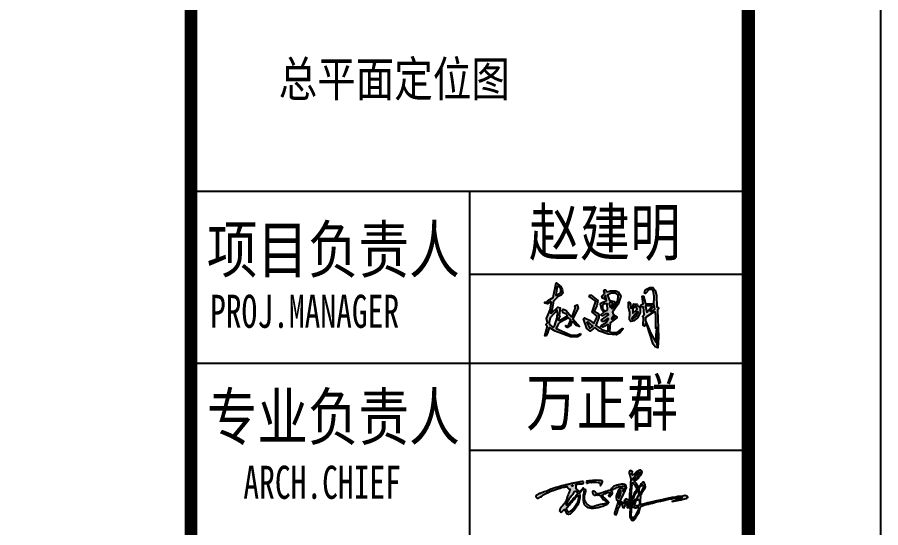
# Model space of a CAD drawing. Extents: x -266287 to 275962, y -324567 to 363765.
# Drawn here: x 243355 to 275962, y 209965 to 229255 of the extents above; entities that cross this region are included whole.
import ezdxf
from ezdxf.enums import TextEntityAlignment as Align

# ---------------------------------------------------------------- set-up
doc = ezdxf.new("R2010")
doc.units = 0
doc.header["$LTSCALE"] = 1000
doc.linetypes.add('LENGSHUI', pattern=[22, 20, -1, 0, -1])
doc.layers.get('0').update_dxf_attribs({"linetype": 'CONTINUOUS'})
for name, color, linetype in [('0-TK', 4, 'CONTINUOUS'), ('00签名', 7, 'LENGSHUI'), ('PUB_TITLE', 4, 'CONTINUOUS')]:
    doc.layers.add(name, color=color, linetype=linetype)
doc.styles.add('-黑体', font='simhei.ttf', dxfattribs={"width": 0.8})

# ---------------------------------------------------------------- blocks, each defined once
blk = doc.blocks.new('WZQ')
h = blk.add_hatch(color=256)
h.paths.add_polyline_path([(11296, 18321), (11272, 18339), (11273, 18447), (11289, 18516), (11289, 18568), (11289, 18629), (11283, 18671), (11257, 18685), (11245, 18715), (11245, 18745), (11261, 18767), (11293, 18771), (11349, 18773), (11435, 18791), (11561, 18811), (11689, 18819), (11822, 18829), (11930, 18849), (11992, 18879), (12014, 18944), (12003, 18996), (11994, 19030), (11983, 19051), (11962, 19062), (11912, 19056), (11892, 19049), (11839, 19041), (11790, 19023), (11759, 19017), (11723, 19015), (11670, 19005), (11608, 18994), (11569, 18986), (11530, 18975), (11443, 18958), (11427, 18954), (11386, 18954), (11295, 18936), (11271, 18932), (11185, 18915), (11086, 18898), (11047, 18882), (10977, 18871), (10907, 18860), (10823, 18851), (10717, 18827), (10661, 18801), (10599, 18795), (10557, 18778), (10531, 18769), (10455, 18748), (10386, 18735), (10352, 18727), (10220, 18723), (10188, 18691), (10156, 18687), (9976, 18643), (9864, 18619), (9744, 18595), (9543, 18527), (9327, 18471), (9251, 18447), (9179, 18423), (9047, 18387), (8903, 18335), (8771, 18279), (8682, 18243), (8370, 18105), (8273, 18069), (8111, 18040), (7978, 17955), (7864, 17931), (7723, 17875), (7642, 17846), (7553, 17814), (7488, 17778), (7415, 17729), (7371, 17693), (7294, 17664), (7270, 17604), (7261, 17577), (7268, 17542), (7284, 17516), (7295, 17492), (7317, 17467), (7344, 17448), (7412, 17404), (7468, 17395), (7523, 17404), (7639, 17467), (7711, 17515), (7749, 17540), (7826, 17577), (7867, 17620), (7928, 17657), (8002, 17721), (8056, 17762), (8120, 17791), (8204, 17834), (8280, 17872), (8357, 17917), (8417, 17939), (8546, 17985), (8611, 18021), (8657, 18044), (8765, 18093), (8838, 18128), (8916, 18142), (8992, 18171), (9068, 18202), (9170, 18233), (9246, 18258), (9412, 18333), (9471, 18351), (9562, 18372), (9615, 18385), (9669, 18400), (9745, 18435), (9826, 18448), (9865, 18458), (10017, 18479), (10065, 18496), (10130, 18494), (10162, 18519), (10205, 18535), (10244, 18535), (10340, 18562), (10358, 18568), (10396, 18495), (10411, 18465), (10442, 18423), (10466, 18393), (10478, 18371), (10502, 18345), (10536, 18325), (10589, 18304), (10605, 18299), (10649, 18293), (10668, 18293), (10651, 18221), (10645, 18183), (10633, 18146), (10626, 18118), (10614, 18091), (10602, 18059), (10580, 18011), (10567, 17978), (10536, 17911), (10520, 17864), (10465, 17722), (10431, 17648), (10412, 17581), (10393, 17533), (10372, 17496), (10348, 17421), (10345, 17344), (10340, 17312), (10308, 17253), (10284, 17179), (10249, 17128), (10200, 17049), (10167, 16978), (10134, 16936), (10110, 16894), (10077, 16833), (10049, 16786), (9941, 16654), (9842, 16560), (9753, 16419), (9701, 16330), (9654, 16269), (9645, 16208), (9631, 16147), (9734, 16053), (9800, 16010), (9838, 16034), (9870, 16085), (9936, 16123), (10016, 16203), (10059, 16236), (10124, 16259), (10162, 16259), (10186, 16175), (10214, 16081), (10251, 15996), (10280, 15944), (10331, 15869), (10360, 15836), (10435, 15836), (10468, 15818), (10538, 15808), (10703, 15850), (10778, 15897), (10844, 15959), (10938, 16085), (11065, 16189), (11098, 16236), (11145, 16306), (11173, 16363), (11249, 16476), (11291, 16518), (11385, 16659), (11498, 16837), (11559, 16974), (11620, 17195), (11649, 17275), (11672, 17472), (11672, 17557), (11658, 17674), (11634, 17773), (11611, 17886), (11987, 18332), (11987, 18389), (11926, 18389), (11893, 18337), (11762, 18201), (11710, 18130), (11639, 18069), (11573, 18013), (11545, 18039), (11507, 18108), (11485, 18141), (11430, 18202), (11388, 18251), (11355, 18271), (11309, 18304)])
h.paths.add_polyline_path([(10874, 18586), (10854, 18607), (10839, 18647), (10829, 18673), (10863, 18686), (10905, 18691), (10937, 18667), (10935, 18637), (10927, 18614), (10918, 18593)], flags=16)
h.paths.add_polyline_path([(11115, 18044), (11200, 18096), (11284, 18103), (11327, 18035), (11379, 17934), (11401, 17891), (11405, 17862), (11395, 17810), (11320, 17712), (11255, 17657), (11203, 17576), (11037, 17419), (10998, 17354), (10861, 17211), (10724, 17078), (10665, 17003), (10643, 16974), (10509, 16843), (10444, 16762), (10366, 16687), (10340, 16677), (10324, 16688), (10327, 16707), (10330, 16785), (10362, 16866), (10388, 16928), (10408, 16990), (10454, 17071), (10483, 17153), (10584, 17306), (10626, 17403), (10708, 17472), (10760, 17559), (10812, 17647), (10844, 17664), (10962, 17804), (11063, 17976)], flags=16)
h.paths.add_polyline_path([(11421, 17667), (11439, 17667), (11472, 17601), (11498, 17479), (11491, 17331), (11428, 17110), (11391, 16984), (11299, 16793), (11195, 16623), (11129, 16527), (11051, 16390), (10955, 16317), (10867, 16210), (10701, 16110), (10597, 16040), (10497, 16010), (10427, 16051), (10412, 16103), (10398, 16158), (10350, 16235), (10335, 16306), (10298, 16365), (10346, 16424), (10409, 16516), (10520, 16630), (10612, 16730), (10719, 16852), (10833, 16988), (10926, 17091), (10992, 17147), (11018, 17206), (11133, 17287), (11166, 17372), (11225, 17431), (11273, 17505), (11358, 17586)], flags=16)
h.paths.add_polyline_path([(12180, 17834), (12190, 17952), (12226, 18065), (12244, 18165), (12216, 18281), (12211, 18280), (12111, 18244), (12053, 18136), (12028, 18032), (12028, 17895), (11995, 17812), (11985, 17647), (11954, 17431), (11954, 17318), (11976, 17205), (11995, 17028), (12026, 16806), (12149, 16684), (12235, 16589), (12321, 16525), (12475, 16453), (12602, 16425), (12752, 16412), (12919, 16407), (13006, 16389), (13214, 16425), (13350, 16453), (13454, 16471), (13668, 16525), (13781, 16552), (13926, 16593), (14116, 16693), (14311, 16756), (14425, 16824), (14534, 16915), (14511, 17005), (14398, 17123), (14275, 17232), (14148, 17354), (14080, 17418), (13989, 17486), (13921, 17544), (13813, 17608), (13754, 17608), (13835, 17708), (13985, 17775), (14062, 17839), (14184, 17875), (14348, 17943), (14547, 17952), (14656, 17961), (14724, 17961), (14701, 17902), (14656, 17866), (14606, 17825), (14574, 17771), (14497, 17708), (14484, 17640), (14547, 17581), (14620, 17544), (14683, 17626), (14815, 17717), (14846, 17780), (14887, 17875), (14892, 17961), (14774, 18088), (14715, 18165), (14629, 18188), (14420, 18129), (14252, 18061), (14180, 18043), (13953, 17957), (13872, 17911), (13613, 17852), (13522, 17816), (13445, 17830), (13323, 17862), (13182, 17948), (13124, 18047), (13001, 18097), (12910, 18097), (12897, 18043), (12897, 17948), (12938, 17839), (12974, 17744), (13078, 17703), (13151, 17703), (13223, 17717), (13287, 17712), (13386, 17698), (13495, 17712), (13577, 17708), (13645, 17703), (13677, 17658), (13699, 17558), (13790, 17490), (13876, 17372), (13953, 17268), (14026, 17223), (14107, 17155), (14180, 17110), (14230, 17064), (14284, 16983), (14293, 16915), (14275, 16874), (14062, 16833), (13931, 16801), (13858, 16801), (13677, 16752), (13318, 16652), (13133, 16598), (13051, 16575), (12960, 16543), (12833, 16530), (12752, 16521), (12670, 16589), (12579, 16675), (12471, 16724), (12366, 16811), (12316, 16865), (12212, 17010), (12194, 17046), (12108, 17200), (12094, 17313), (12112, 17467), (12112, 17649), (12144, 17735)])
h.paths.add_polyline_path([(13906, 19102), (13861, 19120), (13760, 19117), (13689, 19138), (13596, 19167), (13519, 19164), (13457, 19161), (13252, 19173), (13165, 19164), (13028, 19141), (12945, 19141), (12853, 19129), (12722, 19126), (12594, 19126), (12529, 19114), (12484, 19099), (12428, 19093), (12359, 19093), (12312, 19079), (12273, 19062), (12290, 18957), (12317, 18896), (12417, 18896), (12484, 18940), (12528, 18962), (12583, 18974), (12667, 19001), (12750, 19001), (12844, 18968), (12966, 18974), (13127, 18974), (13282, 18974), (13476, 18968), (13598, 18968), (13642, 18907), (13670, 18785), (13675, 18691), (13675, 18658), (13682, 18631), (13735, 18667), (13771, 18714), (13795, 18799), (13850, 18852), (13870, 18906), (13882, 19001)])
h.paths.add_polyline_path([(16098, 18038), (16129, 18100), (16150, 18163), (16197, 18303), (16266, 18420), (16256, 18554), (16209, 18671), (16092, 18741), (15931, 18781), (15780, 18771), (15606, 18741), (15495, 18714), (15408, 18694), (15328, 18678), (15247, 18651), (15013, 18580), (14949, 18510), (14852, 18426), (14758, 18346), (14721, 18314), (14717, 18259), (14747, 18229), (14824, 18211), (14884, 18250), (15017, 18293), (15112, 18357), (15202, 18391), (15322, 18469), (15579, 18550), (15656, 18571), (15836, 18576), (15939, 18576), (16051, 18597), (16137, 18567), (16137, 18430), (16094, 18323), (16051, 18156), (15991, 18070), (15939, 18061), (15927, 18134), (15961, 18199), (15978, 18233), (15918, 18314), (15832, 18361), (15742, 18396), (15661, 18374), (15562, 18306), (15519, 18233), (15463, 18113), (15429, 18040), (15377, 17907), (15309, 17779), (15253, 17581), (15232, 17414), (15296, 17213), (15360, 17149), (15450, 17157), (15455, 17114), (15371, 16861), (15356, 16740), (15288, 16589), (15273, 16498), (15227, 16362), (15167, 16203), (15159, 16143), (15106, 16022), (15076, 15871), (15121, 15788), (15250, 15735), (15295, 15818), (15348, 15946), (15371, 16067), (15424, 16234), (15484, 16385), (15560, 16521), (15613, 16627), (15651, 16717), (15711, 16808), (15764, 16838), (15832, 16672), (15870, 16566), (15923, 16453), (16044, 16438), (16089, 16559), (16173, 16732), (16195, 16838), (16271, 17080), (16347, 17080), (16347, 16967), (16339, 16740), (16339, 16619), (16347, 16460), (16452, 16460), (16543, 16483), (16558, 16717), (16558, 16853), (16566, 16929), (16634, 17057), (16672, 17216), (16672, 17299), (16672, 17495), (16725, 17601), (16747, 17745), (16760, 17911), (16769, 18101), (16769, 18261), (16799, 18368), (16803, 18475), (16803, 18572), (16833, 18669), (16818, 18752), (16828, 18927), (16927, 18921), (17067, 18761), (17147, 18621), (17214, 18535), (17257, 18437), (17300, 18370), (17317, 18350), (17317, 18321), (17291, 18255), (17187, 18107), (17111, 18028), (17039, 17854), (16936, 17648), (16881, 17489), (16802, 17216), (16737, 16974), (16706, 16876), (16718, 16832), (16701, 16760), (16690, 16659), (16667, 16570), (16651, 16448), (16645, 16342), (16634, 16237), (16612, 16053), (16606, 15870), (16595, 15736), (16595, 15597), (16601, 15541), (16651, 15469), (16701, 15380), (16745, 15313), (16807, 15219), (16896, 15191), (16985, 15202), (17035, 15241), (17118, 15297), (17180, 15375), (17230, 15491), (17252, 15536), (17308, 15675), (17391, 15792), (17486, 15931), (17519, 16048), (17553, 16181), (17592, 16337), (17619, 16437), (17669, 16509), (17855, 16627), (18010, 16697), (18220, 16760), (18297, 16802), (18444, 16795), (18514, 16837), (18851, 16914), (19140, 16985), (19438, 17056), (19679, 17098), (19955, 17176), (20330, 17247), (20486, 17282), (20706, 17324), (20769, 17324), (20986, 17388), (21315, 17424), (21457, 17459), (21612, 17459), (21789, 17473), (21747, 17402), (21669, 17360), (21485, 17289), (21173, 17183), (21032, 17126), (20805, 17048), (21676, 17218), (21867, 17303), (21952, 17303), (22186, 17367), (22271, 17388), (22370, 17459), (22328, 17565), (22165, 17629), (22087, 17650), (21740, 17551), (21534, 17551), (21363, 17550), (21173, 17508), (20982, 17473), (20840, 17452), (20784, 17445), (20479, 17381), (20238, 17324), (20175, 17324), (19912, 17268), (19792, 17225), (19452, 17169), (19240, 17133), (18978, 17048), (18687, 16999), (18397, 16942), (18198, 16879), (18021, 16829), (17745, 16758), (17667, 16737), (17681, 16886), (17674, 17112), (17674, 17232), (17688, 17480), (17660, 17615), (17653, 17692), (17788, 17870), (17839, 17984), (17902, 18086), (18004, 18228), (18101, 18330), (18152, 18523), (18141, 18652), (18119, 18725), (18079, 18849), (18021, 18944), (17966, 18984), (17915, 18969), (17875, 18951), (17845, 18915), (17718, 18813), (17659, 18736), (17641, 18670), (17520, 18583), (17477, 18513), (17447, 18495), (17414, 18601), (17371, 18674), (17334, 18725), (17298, 18783), (17265, 18842), (17199, 18926), (17141, 18999), (17075, 19053), (17031, 19086), (17130, 19148), (17170, 19199), (17305, 19265), (17407, 19331), (17487, 19407), (17502, 19473), (17737, 19711), (17801, 19871), (17824, 20009), (17812, 20089), (17697, 20181), (17606, 20181), (17525, 20135), (17405, 20072), (17227, 19974), (17066, 19820), (16992, 19745), (16894, 19699), (16825, 19671), (16814, 19825), (16843, 19951), (16871, 20049), (16751, 20146), (16636, 20123), (16579, 20095), (16550, 19986), (16550, 19871), (16556, 19768), (16596, 19665), (16665, 19407), (16705, 19350), (16688, 18776), (16665, 18450), (16613, 18175), (16642, 18008), (16585, 17888), (16585, 17716), (16585, 17493), (16573, 17349), (16533, 17212), (16504, 17143), (16424, 17235), (16378, 17275), (16258, 17315), (16158, 17276), (16110, 17171), (16053, 17114), (16012, 16928), (15988, 16863), (15923, 16936), (15826, 17017), (15745, 16985), (15680, 16928), (15591, 16863), (15542, 16782), (15607, 16985), (15680, 17179), (15729, 17333), (15769, 17406), (15899, 17617), (15972, 17787), (15967, 17855), (16051, 17954)])
h.paths.add_polyline_path([(15710, 17994), (15702, 17894), (15679, 17829), (15663, 17749), (15644, 17676), (15629, 17611), (15602, 17546), (15587, 17499), (15560, 17415), (15475, 17388), (15464, 17434), (15445, 17519), (15445, 17580), (15456, 17626), (15475, 17733), (15491, 17795), (15514, 17860), (15529, 17937), (15548, 17987), (15568, 18036), (15594, 18075), (15629, 18125), (15690, 18155), (15721, 18182), (15721, 18148), (15710, 18063)], flags=16)
h.paths.add_polyline_path([(17009, 17527), (17044, 17615), (17092, 17738), (17229, 18006), (17295, 18137), (17387, 18190), (17422, 18089), (17457, 17997), (17484, 17918), (17501, 17821), (17519, 17729), (17479, 17650), (17378, 17505), (17308, 17400), (17233, 17290), (17136, 17224), (17088, 17123), (17031, 17035), (16996, 16965), (16908, 16846), (16851, 16675), (16899, 16539), (16996, 16451), (17119, 16399), (17211, 16412), (17303, 16442), (17404, 16478), (17494, 16473), (17491, 16427), (17484, 16360), (17456, 16242), (17438, 16161), (17388, 16065), (17301, 15891), (17240, 15786), (17163, 15620), (17108, 15565), (17019, 15493), (16958, 15421), (16903, 15371), (16842, 15421), (16786, 15493), (16759, 15587), (16698, 15681), (16703, 15759), (16723, 16043), (16741, 16166), (16736, 16254), (16789, 16640), (16785, 16754), (16824, 16873), (16824, 16952), (16868, 17119), (16921, 17277), (16961, 17417)], flags=16)
h.paths.add_polyline_path([(16830, 19236), (16863, 19328), (16930, 19391), (17023, 19466), (17086, 19521), (17119, 19567), (17182, 19655), (17283, 19802), (17388, 19852), (17489, 19928), (17556, 19966), (17590, 19987), (17657, 19987), (17657, 19911), (17623, 19840), (17585, 19806), (17510, 19747), (17426, 19672), (17376, 19584), (17338, 19521), (17266, 19441), (17220, 19391), (17166, 19340), (17082, 19299), (17019, 19265), (16947, 19244), (16897, 19215)], flags=16)
h.paths.add_polyline_path([(17237, 17145), (17369, 17220), (17418, 17259), (17497, 17250), (17541, 17237), (17541, 17154), (17558, 17070), (17558, 16987), (17558, 16899), (17558, 16816), (17545, 16767), (17527, 16710), (17484, 16666), (17369, 16640), (17207, 16640), (17088, 16640), (17057, 16684), (17084, 16816), (17119, 16877), (17163, 16965), (17198, 17066)], flags=16)
h.paths.add_polyline_path([(17523, 18232), (17512, 18320), (17559, 18429), (17606, 18501), (17663, 18548), (17751, 18626), (17818, 18693), (17865, 18714), (17937, 18631), (17937, 18522), (17922, 18470), (17911, 18403), (17880, 18310), (17844, 18242), (17808, 18170), (17787, 18097), (17751, 18040), (17673, 17937), (17621, 17905), (17582, 17970), (17595, 18071), (17548, 18180)], flags=16)
for p, q in [((12312, 19079), (12273, 19062)), ((12273, 19062), (12290, 18957)), ((12290, 18957), (12317, 18896)), ((12359, 19093), (12312, 19079)), ((12317, 18896), (12417, 18896)), ((12428, 19093), (12359, 19093)), ((12417, 18896), (12484, 18940)), ((12484, 19099), (12428, 19093)), ((12529, 19114), (12484, 19099)), ((12484, 18940), (12528, 18962)), ((12528, 18962), (12583, 18974)), ((12594, 19126), (12529, 19114)), ((12583, 18974), (12667, 19001)), ((12722, 19126), (12594, 19126)), ((12667, 19001), (12750, 19001)), ((12853, 19129), (12722, 19126)), ((12750, 19001), (12844, 18968)), ((12844, 18968), (12966, 18974)), ((12945, 19141), (12853, 19129)), ((13028, 19141), (12945, 19141)), ((12966, 18974), (13127, 18974)), ((13165, 19164), (13028, 19141)), ((13127, 18974), (13282, 18974)), ((13252, 19173), (13165, 19164)), ((13457, 19161), (13252, 19173)), ((13282, 18974), (13476, 18968)), ((13519, 19164), (13457, 19161)), ((13476, 18968), (13598, 18968)), ((13596, 19167), (13519, 19164)), ((13689, 19138), (13596, 19167)), ((13598, 18968), (13642, 18907)), ((13642, 18907), (13670, 18785)), ((13760, 19117), (13689, 19138)), ((13861, 19120), (13760, 19117)), ((13850, 18852), (13870, 18906)), ((13906, 19102), (13861, 19120)), ((13870, 18906), (13882, 19001)), ((13882, 19001), (13906, 19102)), ((12053, 18136), (12028, 18032)), ((12028, 18032), (12028, 17895)), ((12111, 18244), (12053, 18136)), ((12211, 18280), (12111, 18244)), ((12190, 17952), (12226, 18065)), ((12244, 18165), (12216, 18281)), ((12226, 18065), (12244, 18165)), ((12910, 18097), (12897, 18043)), ((12897, 18043), (12897, 17948)), ((13001, 18097), (12910, 18097)), ((13124, 18047), (13001, 18097)), ((13182, 17948), (13124, 18047)), ((13670, 18785), (13675, 18691)), ((13675, 18691), (13675, 18658)), ((13675, 18658), (13682, 18631)), ((13682, 18631), (13735, 18667)), ((13735, 18667), (13771, 18714)), ((13771, 18714), (13795, 18799)), ((13795, 18799), (13850, 18852)), ((14180, 18043), (13953, 17957)), ((14252, 18061), (14180, 18043)), ((14420, 18129), (14252, 18061)), ((14629, 18188), (14420, 18129)), ((14715, 18165), (14629, 18188)), ((14774, 18088), (14715, 18165)), ((14715, 18165), (14715, 18165)), ((14892, 17961), (14774, 18088)), ((11985, 17647), (11954, 17431)), ((11954, 17431), (11954, 17318)), ((11954, 17318), (11976, 17205)), ((11976, 17205), (11995, 17028)), ((11995, 17812), (11985, 17647)), ((12028, 17895), (11995, 17812)), ((12094, 17313), (12112, 17467)), ((12108, 17200), (12094, 17313)), ((12194, 17046), (12108, 17200)), ((12112, 17649), (12144, 17735)), ((12112, 17467), (12112, 17649)), ((12144, 17735), (12180, 17834)), ((12180, 17834), (12190, 17952)), ((12897, 17948), (12938, 17839)), ((12938, 17839), (12974, 17744)), ((12974, 17744), (13078, 17703)), ((13078, 17703), (13151, 17703)), ((13151, 17703), (13223, 17717)), ((13323, 17862), (13182, 17948)), ((13223, 17717), (13287, 17712)), ((13287, 17712), (13386, 17698)), ((13445, 17830), (13323, 17862)), ((13386, 17698), (13495, 17712)), ((13522, 17816), (13445, 17830)), ((13495, 17712), (13577, 17708)), ((13613, 17852), (13522, 17816)), ((13577, 17708), (13645, 17703)), ((13872, 17911), (13613, 17852)), ((13645, 17703), (13677, 17658)), ((13677, 17658), (13699, 17558)), ((13699, 17558), (13790, 17490)), ((13754, 17608), (13835, 17708)), ((13813, 17608), (13754, 17608)), ((13790, 17490), (13876, 17372)), ((13921, 17544), (13813, 17608)), ((13835, 17708), (13985, 17775)), ((13953, 17957), (13872, 17911)), ((13876, 17372), (13953, 17268)), ((13989, 17486), (13921, 17544)), ((13953, 17268), (14026, 17223)), ((13985, 17775), (14062, 17839)), ((14080, 17418), (13989, 17486)), ((14026, 17223), (14107, 17155)), ((14062, 17839), (14184, 17875)), ((14148, 17354), (14080, 17418)), ((14107, 17155), (14180, 17110)), ((14275, 17232), (14148, 17354)), ((14184, 17875), (14348, 17943)), ((14398, 17123), (14275, 17232)), ((14348, 17943), (14547, 17952)), ((14497, 17708), (14484, 17640)), ((14484, 17640), (14547, 17581)), ((14574, 17771), (14497, 17708)), ((14547, 17952), (14656, 17961)), ((14547, 17581), (14620, 17544)), ((14606, 17825), (14574, 17771)), ((14574, 17771), (14574, 17771)), ((14656, 17866), (14606, 17825)), ((14620, 17544), (14683, 17626)), ((14656, 17961), (14724, 17961)), ((14701, 17902), (14656, 17866)), ((14683, 17626), (14815, 17717)), ((14724, 17961), (14701, 17902)), ((14815, 17717), (14846, 17780)), ((14846, 17780), (14887, 17875)), ((14887, 17875), (14892, 17961)), ((11995, 17028), (12026, 16806)), ((12026, 16806), (12149, 16684)), ((12149, 16684), (12235, 16589)), ((12212, 17010), (12194, 17046)), ((12316, 16865), (12212, 17010)), ((12235, 16589), (12321, 16525)), ((12366, 16811), (12316, 16865)), ((12321, 16525), (12475, 16453)), ((12471, 16724), (12366, 16811)), ((12579, 16675), (12471, 16724)), ((12475, 16453), (12602, 16425)), ((12670, 16589), (12579, 16675)), ((12602, 16425), (12752, 16412)), ((12752, 16521), (12670, 16589)), ((12833, 16530), (12752, 16521)), ((12752, 16412), (12919, 16407)), ((12960, 16543), (12833, 16530)), ((12919, 16407), (13006, 16389)), ((13051, 16575), (12960, 16543)), ((13006, 16389), (13214, 16425)), ((13133, 16598), (13051, 16575)), ((13318, 16652), (13133, 16598)), ((13214, 16425), (13350, 16453)), ((13677, 16752), (13318, 16652)), ((13350, 16453), (13454, 16471)), ((13454, 16471), (13668, 16525)), ((13668, 16525), (13781, 16552)), ((13858, 16801), (13677, 16752)), ((13781, 16552), (13926, 16593)), ((13931, 16801), (13858, 16801)), ((13858, 16801), (13858, 16801)), ((13926, 16593), (14116, 16693)), ((14062, 16833), (13931, 16801)), ((14275, 16874), (14062, 16833)), ((14116, 16693), (14311, 16756)), ((14180, 17110), (14230, 17064)), ((14230, 17064), (14284, 16983)), ((14293, 16915), (14275, 16874)), ((14284, 16983), (14293, 16915)), ((14311, 16756), (14425, 16824)), ((14511, 17005), (14398, 17123)), ((14425, 16824), (14534, 16915)), ((14534, 16915), (14511, 17005))]:
    blk.add_line(p, q)
for points in [[(14721, 18314), (14717, 18259), (14747, 18229), (14824, 18211), (14884, 18250), (15017, 18293), (15112, 18357), (15202, 18391), (15322, 18469), (15579, 18550), (15656, 18571), (15836, 18576), (15939, 18576), (16051, 18597), (16137, 18567), (16137, 18430), (16094, 18323), (16051, 18156), (15991, 18070), (15939, 18061), (15927, 18134), (15961, 18199), (15978, 18233), (15918, 18314), (15832, 18361), (15742, 18396), (15661, 18374), (15562, 18306), (15519, 18233), (15463, 18113), (15429, 18040), (15377, 17907), (15309, 17779), (15253, 17581), (15232, 17414), (15296, 17213), (15360, 17149), (15450, 17157), (15455, 17114), (15371, 16861), (15356, 16740), (15288, 16589), (15273, 16498), (15227, 16362), (15167, 16203), (15159, 16143), (15106, 16022), (15076, 15871), (15121, 15788), (15250, 15735), (15295, 15818), (15348, 15946), (15371, 16067), (15424, 16234), (15484, 16385), (15560, 16521), (15613, 16627), (15651, 16717), (15711, 16808), (15764, 16838), (15832, 16672), (15870, 16566), (15923, 16453), (16044, 16438), (16089, 16559), (16173, 16732), (16195, 16838), (16271, 17080), (16347, 17080), (16347, 16967), (16339, 16740), (16339, 16619), (16347, 16460), (16452, 16460), (16543, 16483), (16543, 16483), (16558, 16717), (16558, 16853), (16566, 16929), (16634, 17057), (16672, 17216), (16672, 17299), (16672, 17495), (16725, 17601), (16747, 17745), (16760, 17911), (16769, 18101), (16769, 18261), (16799, 18368), (16803, 18475), (16803, 18572), (16833, 18669), (16818, 18752), (16828, 18927), (16927, 18921), (17067, 18761), (17147, 18621), (17214, 18535), (17257, 18437), (17300, 18370), (17300, 18370), (17300, 18370), (17317, 18350), (17317, 18321), (17291, 18255), (17187, 18107), (17111, 18028), (17039, 17854), (16936, 17648), (16881, 17489), (16802, 17216), (16737, 16974), (16706, 16876), (16718, 16832), (16701, 16760), (16690, 16659), (16667, 16570), (16651, 16448), (16645, 16342), (16634, 16237), (16612, 16053), (16612, 16053), (16606, 15870), (16595, 15736), (16595, 15597), (16601, 15541), (16651, 15469), (16701, 15380), (16745, 15313), (16807, 15219), (16896, 15191), (16985, 15202), (17035, 15241), (17118, 15297), (17180, 15375), (17230, 15491), (17252, 15536), (17308, 15675), (17391, 15792), (17486, 15931), (17519, 16048), (17553, 16181), (17592, 16337), (17619, 16437), (17669, 16509), (17855, 16627), (18010, 16697), (18220, 16760), (18297, 16802), (18444, 16795), (18514, 16837), (18851, 16914), (19140, 16985), (19438, 17056), (19679, 17098), (19955, 17176), (20330, 17247), (20486, 17282), (20706, 17324), (20769, 17324), (20986, 17388), (21315, 17424), (21457, 17459), (21612, 17459), (21612, 17459), (21789, 17473), (21789, 17473), (21789, 17473), (21747, 17402), (21669, 17360), (21485, 17289), (21173, 17183), (21032, 17126), (20805, 17048), (20805, 17048), (21676, 17218), (21867, 17303), (21952, 17303), (22186, 17367), (22271, 17388), (22370, 17459), (22328, 17565), (22328, 17565), (22165, 17629), (22087, 17650), (21740, 17551), (21534, 17551), (21363, 17550), (21173, 17508), (20982, 17473), (20840, 17452), (20784, 17445), (20479, 17381), (20238, 17324), (20175, 17324), (19912, 17268), (19792, 17225), (19452, 17169), (19240, 17133), (18978, 17048), (18687, 16999), (18397, 16942), (18198, 16879), (18021, 16829), (17745, 16758), (17667, 16737), (17681, 16886), (17674, 17112), (17674, 17232), (17688, 17480), (17660, 17615), (17653, 17692), (17788, 17870), (17839, 17984), (17902, 18086), (18004, 18228), (18101, 18330), (18152, 18523), (18141, 18652), (18119, 18725), (18079, 18849), (18021, 18944), (17966, 18984), (17915, 18969), (17875, 18951), (17845, 18915), (17718, 18813), (17659, 18736), (17641, 18670), (17520, 18583), (17477, 18513), (17447, 18495), (17414, 18601), (17371, 18674), (17334, 18725), (17298, 18783), (17265, 18842), (17199, 18926), (17141, 18999), (17075, 19053), (17031, 19086), (17130, 19148), (17170, 19199), (17305, 19265), (17407, 19331), (17487, 19407), (17502, 19473), (17737, 19711), (17801, 19871), (17824, 20009), (17812, 20089), (17697, 20181), (17606, 20181), (17525, 20135), (17405, 20072), (17227, 19974), (17066, 19820), (16992, 19745), (16894, 19699), (16825, 19671), (16814, 19825), (16843, 19951), (16871, 20049), (16751, 20146), (16636, 20123), (16579, 20095), (16550, 19986), (16550, 19871), (16556, 19768), (16596, 19665), (16665, 19407), (16705, 19350), (16688, 18776), (16665, 18450), (16613, 18175), (16642, 18008), (16585, 17888), (16585, 17716), (16585, 17493), (16573, 17349), (16533, 17212), (16504, 17143), (16424, 17235), (16378, 17275), (16258, 17315), (16158, 17276), (16110, 17171), (16053, 17114), (16012, 16928), (15988, 16863), (15923, 16936), (15923, 16936), (15826, 17017), (15745, 16985), (15680, 16928), (15591, 16863), (15542, 16782), (15607, 16985), (15680, 17179), (15729, 17333), (15769, 17406), (15899, 17617), (15972, 17787), (15967, 17855), (16051, 17954), (16098, 18038), (16129, 18100), (16150, 18163), (16197, 18303), (16266, 18420), (16256, 18554), (16209, 18671), (16092, 18741), (15931, 18781), (15780, 18771), (15606, 18741), (15495, 18714), (15408, 18694), (15328, 18678), (15247, 18651), (15013, 18580), (14949, 18510), (14852, 18426), (14758, 18346), (14721, 18314)], [(16830, 19236), (16863, 19328), (16930, 19391), (17023, 19466), (17086, 19521), (17119, 19567), (17182, 19655), (17283, 19802), (17388, 19852), (17489, 19928), (17556, 19966), (17590, 19987), (17657, 19987), (17657, 19911), (17623, 19840), (17585, 19806), (17510, 19747), (17426, 19672), (17376, 19584), (17338, 19521), (17266, 19441), (17220, 19391), (17166, 19340), (17082, 19299), (17019, 19265), (16947, 19244), (16897, 19215), (16830, 19236)], [(7261, 17577), (7268, 17542), (7284, 17516), (7295, 17492), (7317, 17467), (7344, 17448), (7412, 17404), (7468, 17395), (7523, 17404), (7639, 17467), (7711, 17515), (7749, 17540), (7826, 17577), (7867, 17620), (7928, 17657), (8002, 17721), (8056, 17762), (8120, 17791), (8204, 17834), (8280, 17872), (8357, 17917), (8417, 17939), (8546, 17985), (8611, 18021), (8657, 18044), (8765, 18093), (8838, 18128), (8916, 18142), (8992, 18171), (9068, 18202), (9170, 18233), (9246, 18258), (9412, 18333), (9471, 18351), (9562, 18372), (9615, 18385), (9669, 18400), (9745, 18435), (9826, 18448), (9865, 18458), (10017, 18479), (10065, 18496), (10130, 18494), (10162, 18519), (10205, 18535), (10244, 18535), (10340, 18562), (10358, 18568), (10396, 18495), (10411, 18465), (10442, 18423), (10466, 18393), (10478, 18371), (10502, 18345), (10536, 18325), (10589, 18304), (10605, 18299), (10649, 18293), (10668, 18293), (10651, 18221), (10645, 18183), (10633, 18146), (10626, 18118), (10614, 18091), (10602, 18059), (10580, 18011), (10567, 17978), (10536, 17911), (10520, 17864), (10465, 17722), (10431, 17648), (10412, 17581), (10393, 17533), (10372, 17496), (10348, 17421), (10345, 17344), (10340, 17312), (10308, 17253), (10284, 17179), (10249, 17128), (10200, 17049), (10167, 16978), (10134, 16936), (10110, 16894), (10077, 16833), (10049, 16786), (9941, 16654), (9842, 16560), (9753, 16419), (9701, 16330), (9654, 16269), (9645, 16208), (9631, 16147), (9734, 16053), (9800, 16010), (9838, 16034), (9870, 16085), (9936, 16123), (10016, 16203), (10059, 16236), (10124, 16259), (10162, 16259), (10186, 16175), (10214, 16081), (10251, 15996), (10280, 15944), (10331, 15869), (10360, 15836), (10435, 15836), (10468, 15818), (10538, 15808), (10703, 15850), (10778, 15897), (10844, 15959), (10938, 16085), (11065, 16189), (11098, 16236), (11145, 16306), (11173, 16363), (11249, 16476), (11291, 16518), (11385, 16659), (11498, 16837), (11559, 16974), (11620, 17195), (11649, 17275), (11672, 17472), (11672, 17557), (11658, 17674), (11634, 17773), (11611, 17886), (11987, 18332), (11987, 18389), (11926, 18389), (11893, 18337), (11762, 18201), (11710, 18130), (11710, 18130), (11639, 18069), (11573, 18013), (11545, 18039), (11507, 18108), (11485, 18141), (11430, 18202), (11388, 18251), (11355, 18271), (11309, 18304), (11296, 18321), (11272, 18339), (11273, 18447), (11289, 18516), (11289, 18568), (11289, 18629), (11283, 18671), (11257, 18685), (11245, 18715), (11245, 18745), (11261, 18767), (11293, 18771), (11349, 18773), (11435, 18791), (11561, 18811), (11689, 18819), (11689, 18819), (11822, 18829), (11930, 18849), (11992, 18879), (12014, 18944), (12003, 18996), (11994, 19030), (11983, 19051), (11962, 19062), (11912, 19056), (11892, 19049), (11839, 19041), (11790, 19023), (11759, 19017), (11723, 19015), (11670, 19005), (11608, 18994), (11569, 18986), (11530, 18975), (11443, 18958), (11427, 18954), (11386, 18954), (11295, 18936), (11271, 18932), (11185, 18915), (11086, 18898), (11047, 18882), (10977, 18871), (10907, 18860), (10823, 18851), (10717, 18827), (10661, 18801), (10599, 18795), (10557, 18778), (10531, 18769), (10455, 18748), (10386, 18735), (10352, 18727), (10220, 18723), (10188, 18691), (10156, 18687), (9976, 18643), (9864, 18619), (9744, 18595), (9543, 18527), (9327, 18471), (9251, 18447), (9179, 18423), (9047, 18387), (8903, 18335), (8771, 18279), (8682, 18243), (8370, 18105), (8273, 18069), (8273, 18069), (8111, 18040), (7978, 17955), (7864, 17931), (7723, 17875), (7642, 17846), (7553, 17814), (7488, 17778), (7415, 17729), (7371, 17693), (7294, 17664), (7270, 17604), (7261, 17577)], [(10327, 16707), (10330, 16785), (10362, 16866), (10388, 16928), (10408, 16990), (10454, 17071), (10483, 17153), (10584, 17306), (10626, 17403), (10708, 17472), (10760, 17559), (10812, 17647), (10844, 17664), (10962, 17804), (11063, 17976), (11115, 18044), (11200, 18096), (11284, 18103), (11327, 18035), (11379, 17934), (11401, 17891), (11405, 17862), (11395, 17810), (11320, 17712), (11255, 17657), (11203, 17576), (11037, 17419), (10998, 17354), (10861, 17211), (10724, 17078), (10665, 17003), (10643, 16974), (10509, 16843), (10444, 16762), (10366, 16687), (10340, 16677), (10324, 16688), (10327, 16707)], [(10829, 18673), (10863, 18686), (10905, 18691), (10905, 18691), (10937, 18667), (10935, 18637), (10927, 18614), (10918, 18593), (10918, 18593), (10874, 18586), (10854, 18607), (10839, 18647), (10829, 18673)], [(15690, 18155), (15629, 18125), (15594, 18075), (15568, 18036), (15548, 17987), (15529, 17937), (15514, 17860), (15491, 17795), (15475, 17733), (15456, 17626), (15445, 17580), (15445, 17519), (15464, 17434), (15475, 17388), (15560, 17415), (15560, 17415), (15587, 17499), (15602, 17546), (15629, 17611), (15644, 17676), (15663, 17749), (15679, 17829), (15702, 17894), (15710, 17994), (15710, 18063), (15721, 18148), (15721, 18182), (15690, 18155)], [(17494, 16473), (17404, 16478), (17303, 16442), (17211, 16412), (17119, 16399), (16996, 16451), (16899, 16539), (16851, 16675), (16908, 16846), (16996, 16965), (17031, 17035), (17088, 17123), (17136, 17224), (17233, 17290), (17308, 17400), (17378, 17505), (17479, 17650), (17519, 17729), (17501, 17821), (17484, 17918), (17457, 17997), (17422, 18089), (17387, 18190), (17387, 18190), (17295, 18137), (17229, 18006), (17092, 17738), (17044, 17615), (17009, 17527), (16961, 17417), (16921, 17277), (16868, 17119), (16824, 16952), (16824, 16873), (16785, 16754), (16789, 16640), (16736, 16254), (16741, 16166), (16723, 16043), (16703, 15759), (16698, 15681), (16759, 15587), (16786, 15493), (16842, 15421), (16842, 15421), (16903, 15371), (16958, 15421), (17019, 15493), (17108, 15565), (17163, 15620), (17240, 15786), (17301, 15891), (17388, 16065), (17438, 16161), (17456, 16242), (17484, 16360), (17491, 16427), (17494, 16473)], [(17512, 18320), (17559, 18429), (17606, 18501), (17663, 18548), (17751, 18626), (17818, 18693), (17865, 18714), (17865, 18714), (17937, 18631), (17937, 18631), (17937, 18522), (17922, 18470), (17911, 18403), (17880, 18310), (17844, 18242), (17808, 18170), (17787, 18097), (17751, 18040), (17751, 18040), (17673, 17937), (17673, 17937), (17621, 17905), (17582, 17970), (17595, 18071), (17548, 18180), (17523, 18232), (17512, 18320), (17512, 18320)], [(10298, 16365), (10346, 16424), (10409, 16516), (10520, 16630), (10612, 16730), (10719, 16852), (10833, 16988), (10926, 17091), (10992, 17147), (11018, 17206), (11133, 17287), (11166, 17372), (11225, 17431), (11273, 17505), (11358, 17586), (11421, 17667), (11439, 17667), (11472, 17601), (11498, 17479), (11491, 17331), (11428, 17110), (11391, 16984), (11299, 16793), (11195, 16623), (11129, 16527), (11051, 16390), (10955, 16317), (10867, 16210), (10701, 16110), (10597, 16040), (10497, 16010), (10427, 16051), (10412, 16103), (10398, 16158), (10350, 16235), (10335, 16306), (10298, 16365)], [(17418, 17259), (17497, 17250), (17541, 17237), (17541, 17154), (17558, 17070), (17558, 16987), (17558, 16899), (17558, 16816), (17545, 16767), (17527, 16710), (17484, 16666), (17369, 16640), (17207, 16640), (17088, 16640), (17057, 16684), (17084, 16816), (17119, 16877), (17163, 16965), (17198, 17066), (17237, 17145), (17369, 17220), (17418, 17259)]]:
    blk.add_lwpolyline(points)

msp = doc.modelspace()

# ---------------------------------------------------------------- hatches: boundary and pattern name
at = {"layer": '00签名', "linetype": 'Continuous'}
h = msp.add_hatch(color=256, dxfattribs=at)
h.paths.add_polyline_path([(263782.60835, 218700.76807), (263897.80835, 218758.36807), (263955.40259, 218835.17191), (263936.20452, 218969.56999), (263878.60451, 219084.76999), (263705.80451, 219219.16807), (263590.60451, 218662.37191), (263398.60643, 218547.17191), (263360.20451, 218489.57191), (263283.40643, 218489.57191), (263283.40643, 218451.16999), (263379.40835, 218431.97191), (263494.60835, 218508.76999), (263533.00451, 218489.57191), (263475.40451, 218201.57191), (263341.00643, 217875.16999), (263379.40835, 217702.36999), (263321.80259, 217663.96807), (263321.80259, 217625.57191), (263360.20451, 217587.16999), (263360.20451, 217529.56999), (263283.40643, 217222.37191), (263321.80259, 217222.37191), (263379.40835, 217318.36807), (263437.00259, 217529.56999), (263667.40835, 217395.17191), (264243.40835, 217183.96999), (264512.20451, 217183.96999), (264627.40451, 217260.76807), (264627.40451, 217299.16999), (264493.00643, 217241.56999), (264243.40835, 217260.76807), (263705.80451, 217491.16807), (263782.60835, 217663.96807), (263840.20259, 217721.56807), (264166.60451, 217894.36807), (264262.60643, 217817.56999), (264185.80259, 217644.76999), (264128.20835, 217587.16999), (264070.60259, 217606.36807), (264070.60259, 217567.97191), (264128.20835, 217529.56999), (264243.40835, 217606.36807), (264301.00259, 217740.77191), (264339.40451, 217740.77191), (264454.60451, 217606.36807), (264589.00835, 217567.97191), (264339.40451, 217855.97191), (264531.40259, 218278.36999), (264493.00643, 218393.56999), (264416.20259, 218355.16807), (264435.40643, 218278.36999), (264339.40451, 218009.56807), (264281.80451, 217932.76999), (264070.60259, 218182.36807), (263974.60643, 218220.76999), (263936.20452, 218182.36807), (263974.60643, 218086.37191), (264070.60259, 218047.96999), (264128.20835, 217971.17191), (263840.20259, 217798.37191), (263782.60835, 217817.56999), (263840.20259, 217971.17191), (263821.00451, 217990.36999), (263859.40643, 218278.36999), (263763.40451, 218297.56807), (263533.00451, 218067.16807), (263494.60835, 218086.37191), (263552.20835, 218220.76999), (263609.80835, 218527.96807)])
h.paths.add_polyline_path([(263686.60643, 218758.36807), (263744.20643, 219084.76999), (263782.60835, 219103.96807), (263878.60451, 218988.76807), (263878.60451, 218854.36999), (263859.40643, 218835.17191), (263725.00835, 218739.16999)], flags=16)
h.paths.add_polyline_path([(263744.20643, 218182.36807), (263763.40451, 218028.77191), (263744.20643, 218009.56807), (263744.20643, 217913.57191), (263648.20451, 217587.16999), (263590.60451, 217529.56999), (263456.20643, 217644.76999), (263437.00259, 217721.56807), (263475.40451, 217894.36807)], flags=16)
h = msp.add_hatch(color=256, dxfattribs=at)
h.paths.add_polyline_path([(266048.20643, 218873.56807), (265952.20451, 218911.96999), (265760.20643, 218911.96999), (265625.80259, 218873.56807), (265568.20835, 218950.37191), (265529.80643, 218950.37191), (265510.60259, 218892.77191), (265549.00451, 218835.17191), (265433.80451, 218719.97191), (265453.00835, 218643.16807), (265549.00451, 218604.77191), (265529.80643, 218719.97191), (265568.20835, 218739.16999), (265606.60451, 218547.17191), (265395.40259, 218451.16999), (265376.20452, 218412.76807), (265433.80451, 218201.57191), (265510.60259, 218105.56999), (265395.40259, 218009.56807), (265453.00835, 217971.17191), (265568.20835, 218047.96999), (265664.20451, 218047.96999), (265683.40835, 218009.56807), (265414.60643, 217817.56999), (265433.80451, 217759.96999), (265491.40451, 217759.96999), (265645.00643, 217875.16999), (265683.40835, 217855.97191), (265587.40643, 217721.56807), (265414.60643, 217625.57191), (265376.20452, 217567.97191), (265472.20643, 217548.76807), (265664.20451, 217644.76999), (265664.20451, 217375.96807), (265433.80451, 217452.77191), (265203.40451, 217606.36807), (265318.60451, 217913.57191), (265318.60451, 218009.56807), (265280.20259, 218067.16807), (265145.80451, 218143.97191), (265241.80644, 218355.16807), (265280.20259, 218547.17191), (265030.60451, 218758.36807), (264973.00451, 218758.36807), (264953.80644, 218700.76807), (265203.40451, 218527.96807), (265069.00643, 218105.56999), (265241.80644, 217971.17191), (265241.80644, 217913.57191), (265126.60643, 217683.17191), (264992.20835, 217798.37191), (264781.00643, 217894.36807), (264742.60451, 217855.97191), (264857.80451, 217491.16807), (264992.20835, 217395.17191), (265165.00835, 217529.56999), (265337.80835, 217395.17191), (265664.20451, 217279.97191), (265971.40259, 217260.76807), (266125.00451, 217337.57191), (266221.00643, 217471.96999), (266221.00643, 217510.37191), (266009.80451, 217337.57191), (265798.60835, 217337.57191), (265721.80451, 217375.96807), (265741.00259, 217702.36999), (265990.60643, 217894.36807), (265990.60643, 217932.76999), (265875.40643, 218009.56807), (265837.00451, 218105.56999), (266048.20643, 218412.76807), (266144.20835, 218719.97191)])
h.paths.add_polyline_path([(265645.00643, 218758.36807), (265779.40451, 218835.17191), (265952.20451, 218835.17191), (266048.20643, 218758.36807), (266048.20643, 218643.16807), (266029.00835, 218623.96999), (266029.00835, 218566.36999), (265933.00643, 218355.16807), (265817.80643, 218239.96807), (265798.60835, 218259.17191), (265913.80835, 218431.97191), (265913.80835, 218508.76999), (265721.80451, 218547.17191)], flags=16)
h.paths.add_polyline_path([(265625.80259, 218431.97191), (265645.00643, 218201.57191), (265625.80259, 218182.36807), (265529.80643, 218143.97191), (265453.00835, 218259.17191), (265453.00835, 218355.16807), (265510.60259, 218431.97191)], flags=16)
h.paths.add_polyline_path([(265741.00259, 218470.36807), (265817.80643, 218470.36807), (265837.00451, 218412.76807), (265817.80643, 218393.56999), (265741.00259, 218297.56807), (265702.60643, 218431.97191)], flags=16)
h.paths.add_polyline_path([(265875.40643, 217971.17191), (265913.80835, 217932.76999), (265894.60451, 217894.36807), (265817.80643, 217836.76807), (265798.60835, 217855.97191)], flags=16)
h.paths.add_polyline_path([(264896.20643, 217740.77191), (265088.20451, 217587.16999), (265069.00643, 217567.97191), (264973.00451, 217491.16807), (264857.80451, 217721.56807)], flags=16)
h.paths.add_polyline_path([(267008.20835, 218719.97191), (266950.60259, 218719.97191), (266989.00451, 218431.97191), (266912.20643, 218393.56999), (266854.60643, 218297.56807), (266777.80835, 218355.16807), (266758.60451, 218412.76807), (266643.40451, 218431.97191), (266585.80451, 218297.56807), (266528.20451, 218259.17191), (266509.00643, 218431.97191), (266470.60451, 218489.57191), (266432.20835, 218489.57191), (266432.20835, 218297.56807), (266489.80835, 218105.56999), (266470.60451, 217817.56999), (266528.20451, 217759.96999), (266643.40451, 217779.16807), (266777.80835, 217894.36807), (266873.80451, 218086.37191), (266873.80451, 218278.36999), (266912.20643, 218316.77191), (267008.20835, 218297.56807), (267027.40643, 218028.77191), (266969.80643, 217951.96807), (267008.20835, 217913.57191), (266989.00451, 217606.36807), (267046.60451, 217587.16999), (267085.00643, 217683.17191), (267123.40835, 217644.76999), (267373.00643, 216895.96999), (267449.80451, 216799.96807), (267545.80643, 216761.57191), (267565.00451, 217164.77191), (267526.60259, 218201.57191), (267565.00451, 218239.96807), (267565.00451, 218278.36999), (267507.40451, 218316.77191), (267488.20643, 218739.16999), (267449.80451, 218931.16807), (267353.80835, 219046.36807), (267238.60835, 219046.36807), (267065.80259, 218950.37191), (267046.60451, 218835.17191), (267085.00643, 218815.96807), (267200.20643, 218950.37191), (267315.40643, 218969.56999), (267373.00643, 218911.96999), (267411.40259, 218719.97191), (267392.20451, 218374.37191), (267315.40643, 218431.97191), (267085.00643, 218431.97191)])
h.paths.add_polyline_path([(267104.20451, 218355.16807), (267315.40643, 218335.96999), (267296.20259, 218297.56807), (267123.40835, 218105.56999), (267085.00643, 218335.96999)], flags=16)
h.paths.add_polyline_path([(266758.60451, 218239.96807), (266739.40643, 218201.57191), (266605.00835, 218067.16807), (266605.00835, 218220.76999), (266701.00451, 218355.16807)], flags=16)
h.paths.add_polyline_path([(267411.40259, 218374.37191), (267430.60643, 218220.76999), (267411.40259, 218201.57191), (267296.20259, 218124.76807), (267257.80643, 218143.97191)], flags=16)
h.paths.add_polyline_path([(266797.00643, 218105.56999), (266777.80835, 218067.16807), (266739.40643, 217971.17191), (266585.80451, 217836.76807), (266566.60643, 217875.16999), (266758.60451, 218124.76807)], flags=16)
h.paths.add_polyline_path([(267411.40259, 218124.76807), (267449.80451, 218105.56999), (267469.00835, 217990.36999), (267469.00835, 217491.16807), (267507.40451, 217529.56999), (267526.60259, 217510.37191), (267526.60259, 216876.77191), (267507.40451, 216857.56807), (267488.20643, 217433.56807), (267469.00835, 216972.76807), (267277.00451, 217299.16999), (267085.00643, 217779.16807), (267085.00643, 217913.57191)], flags=16)

# ---------------------------------------------------------------- linework, layer by layer
at = {"layer": '0-TK', "const_width": 479.95426}
msp.add_lwpolyline([(249914.28571, 158765.05878), (249914.28571, 358765.05878)], dxfattribs=at)
at = {"layer": '00签名', "linetype": 'Continuous'}
for points in [[(264627.40451, 217299.16999), (264627.40451, 217260.76807), (264512.20451, 217183.96999), (264243.40835, 217183.96999), (263667.40835, 217395.17191), (263437.00259, 217529.56999), (263379.40835, 217318.36807), (263321.80259, 217222.37191), (263283.40643, 217222.37191), (263360.20451, 217529.56999), (263360.20451, 217587.16999), (263321.80259, 217625.57191), (263321.80259, 217663.96807), (263379.40835, 217702.36999), (263341.00643, 217875.16999), (263475.40451, 218201.57191), (263533.00451, 218489.57191), (263494.60835, 218508.76999), (263379.40835, 218431.97191), (263283.40643, 218451.16999), (263283.40643, 218489.57191), (263360.20451, 218489.57191), (263398.60643, 218547.17191), (263590.60451, 218662.37191), (263705.80451, 219219.16807), (263878.60451, 219084.76999), (263936.20452, 218969.56999), (263955.40259, 218835.17191), (263897.80835, 218758.36807), (263782.60835, 218700.76807), (263609.80835, 218527.96807), (263552.20835, 218220.76999), (263494.60835, 218086.37191), (263533.00451, 218067.16807), (263763.40451, 218297.56807), (263859.40643, 218278.36999), (263821.00451, 217990.36999), (263840.20259, 217971.17191), (263782.60835, 217817.56999), (263840.20259, 217798.37191), (264128.20835, 217971.17191), (264070.60259, 218047.96999), (263974.60643, 218086.37191), (263936.20452, 218182.36807), (263974.60643, 218220.76999), (264070.60259, 218182.36807), (264281.80451, 217932.76999), (264339.40451, 218009.56807), (264435.40643, 218278.36999), (264416.20259, 218355.16807), (264493.00643, 218393.56999), (264531.40259, 218278.36999), (264339.40451, 217855.97191), (264589.00835, 217567.97191), (264454.60451, 217606.36807), (264339.40451, 217740.77191), (264301.00259, 217740.77191), (264243.40835, 217606.36807), (264128.20835, 217529.56999), (264070.60259, 217567.97191), (264070.60259, 217606.36807), (264128.20835, 217587.16999), (264185.80259, 217644.76999), (264262.60643, 217817.56999), (264166.60451, 217894.36807), (263840.20259, 217721.56807), (263782.60835, 217663.96807), (263705.80451, 217491.16807), (264243.40835, 217260.76807), (264493.00643, 217241.56999), (264627.40451, 217299.16999)], [(263859.40643, 218835.17191), (263878.60451, 218854.36999), (263878.60451, 218988.76807), (263782.60835, 219103.96807), (263744.20643, 219084.76999), (263686.60643, 218758.36807), (263725.00835, 218739.16999), (263859.40643, 218835.17191)], [(266221.00643, 217510.37191), (266221.00643, 217471.96999), (266125.00451, 217337.57191), (265971.40259, 217260.76807), (265664.20451, 217279.97191), (265337.80835, 217395.17191), (265165.00835, 217529.56999), (264992.20835, 217395.17191), (264857.80451, 217491.16807), (264742.60451, 217855.97191), (264781.00643, 217894.36807), (264992.20835, 217798.37191), (265126.60643, 217683.17191), (265241.80644, 217913.57191), (265241.80644, 217971.17191), (265069.00643, 218105.56999), (265203.40451, 218527.96807), (264953.80644, 218700.76807), (264973.00451, 218758.36807), (265030.60451, 218758.36807), (265280.20259, 218547.17191), (265241.80644, 218355.16807), (265145.80451, 218143.97191), (265280.20259, 218067.16807), (265318.60451, 218009.56807), (265318.60451, 217913.57191), (265203.40451, 217606.36807), (265433.80451, 217452.77191), (265664.20451, 217375.96807), (265664.20451, 217644.76999), (265472.20643, 217548.76807), (265376.20452, 217567.97191), (265414.60643, 217625.57191), (265587.40643, 217721.56807), (265683.40835, 217855.97191), (265645.00643, 217875.16999), (265491.40451, 217759.96999), (265433.80451, 217759.96999), (265414.60643, 217817.56999), (265683.40835, 218009.56807), (265664.20451, 218047.96999), (265568.20835, 218047.96999), (265453.00835, 217971.17191), (265395.40259, 218009.56807), (265510.60259, 218105.56999), (265433.80451, 218201.57191), (265376.20452, 218412.76807), (265395.40259, 218451.16999), (265606.60451, 218547.17191), (265568.20835, 218739.16999), (265529.80643, 218719.97191), (265549.00451, 218604.77191), (265453.00835, 218643.16807), (265433.80451, 218719.97191), (265549.00451, 218835.17191), (265510.60259, 218892.77191), (265529.80643, 218950.37191), (265568.20835, 218950.37191), (265625.80259, 218873.56807), (265760.20643, 218911.96999), (265952.20451, 218911.96999), (266048.20643, 218873.56807), (266144.20835, 218719.97191), (266048.20643, 218412.76807), (265837.00451, 218105.56999), (265875.40643, 218009.56807), (265990.60643, 217932.76999), (265990.60643, 217894.36807), (265741.00259, 217702.36999), (265721.80451, 217375.96807), (265798.60835, 217337.57191), (266009.80451, 217337.57191), (266221.00643, 217510.37191)], [(266029.00835, 218623.96999), (266048.20643, 218643.16807), (266048.20643, 218758.36807), (265952.20451, 218835.17191), (265779.40451, 218835.17191), (265645.00643, 218758.36807), (265721.80451, 218547.17191), (265913.80835, 218508.76999), (265913.80835, 218431.97191), (265798.60835, 218259.17191), (265817.80643, 218239.96807), (265933.00643, 218355.16807), (266029.00835, 218566.36999), (266029.00835, 218623.96999)], [(267565.00451, 218278.36999), (267565.00451, 218239.96807), (267526.60259, 218201.57191), (267565.00451, 217164.77191), (267545.80643, 216761.57191), (267449.80451, 216799.96807), (267373.00643, 216895.96999), (267123.40835, 217644.76999), (267085.00643, 217683.17191), (267046.60451, 217587.16999), (266989.00451, 217606.36807), (267008.20835, 217913.57191), (266969.80643, 217951.96807), (267027.40643, 218028.77191), (267008.20835, 218297.56807), (266912.20643, 218316.77191), (266873.80451, 218278.36999), (266873.80451, 218086.37191), (266777.80835, 217894.36807), (266643.40451, 217779.16807), (266528.20451, 217759.96999), (266470.60451, 217817.56999), (266489.80835, 218105.56999), (266432.20835, 218297.56807), (266432.20835, 218489.57191), (266470.60451, 218489.57191), (266509.00643, 218431.97191), (266528.20451, 218259.17191), (266585.80451, 218297.56807), (266643.40451, 218431.97191), (266758.60451, 218412.76807), (266777.80835, 218355.16807), (266854.60643, 218297.56807), (266912.20643, 218393.56999), (266989.00451, 218431.97191), (266950.60259, 218719.97191), (267008.20835, 218719.97191), (267085.00643, 218431.97191), (267315.40643, 218431.97191), (267392.20451, 218374.37191), (267411.40259, 218719.97191), (267373.00643, 218911.96999), (267315.40643, 218969.56999), (267200.20643, 218950.37191), (267085.00643, 218815.96807), (267046.60451, 218835.17191), (267065.80259, 218950.37191), (267238.60835, 219046.36807), (267353.80835, 219046.36807), (267449.80451, 218931.16807), (267488.20643, 218739.16999), (267507.40451, 218316.77191), (267565.00451, 218278.36999)], [(265817.80643, 218393.56999), (265837.00451, 218412.76807), (265817.80643, 218470.36807), (265741.00259, 218470.36807), (265702.60643, 218431.97191), (265741.00259, 218297.56807), (265817.80643, 218393.56999)], [(263744.20643, 218009.56807), (263763.40451, 218028.77191), (263744.20643, 218182.36807), (263475.40451, 217894.36807), (263437.00259, 217721.56807), (263456.20643, 217644.76999), (263590.60451, 217529.56999), (263648.20451, 217587.16999), (263744.20643, 217913.57191), (263744.20643, 218009.56807)], [(265625.80259, 218182.36807), (265645.00643, 218201.57191), (265625.80259, 218431.97191), (265510.60259, 218431.97191), (265453.00835, 218355.16807), (265453.00835, 218259.17191), (265529.80643, 218143.97191), (265625.80259, 218182.36807)], [(266739.40643, 218201.57191), (266758.60451, 218239.96807), (266701.00451, 218355.16807), (266605.00835, 218220.76999), (266605.00835, 218067.16807), (266739.40643, 218201.57191)], [(267296.20259, 218297.56807), (267315.40643, 218335.96999), (267104.20451, 218355.16807), (267085.00643, 218335.96999), (267123.40835, 218105.56999), (267296.20259, 218297.56807)], [(267411.40259, 218201.57191), (267430.60643, 218220.76999), (267411.40259, 218374.37191), (267257.80643, 218143.97191), (267296.20259, 218124.76807), (267411.40259, 218201.57191)], [(265894.60451, 217894.36807), (265913.80835, 217932.76999), (265875.40643, 217971.17191), (265798.60835, 217855.97191), (265817.80643, 217836.76807), (265894.60451, 217894.36807)], [(266777.80835, 218067.16807), (266797.00643, 218105.56999), (266758.60451, 218124.76807), (266566.60643, 217875.16999), (266585.80451, 217836.76807), (266739.40643, 217971.17191), (266777.80835, 218067.16807)], [(267507.40451, 216857.56807), (267526.60259, 216876.77191), (267526.60259, 217510.37191), (267507.40451, 217529.56999), (267469.00835, 217491.16807), (267469.00835, 217990.36999), (267449.80451, 218105.56999), (267411.40259, 218124.76807), (267085.00643, 217913.57191), (267085.00643, 217779.16807), (267277.00451, 217299.16999), (267469.00835, 216972.76807), (267488.20643, 217433.56807), (267507.40451, 216857.56807)], [(265069.00643, 217567.97191), (265088.20451, 217587.16999), (264896.20643, 217740.77191), (264857.80451, 217721.56807), (264973.00451, 217491.16807), (265069.00643, 217567.97191)]]:
    msp.add_lwpolyline(points, dxfattribs=at)
at = {"layer": 'PUB_TITLE'}
for p, q in [((249914.28571, 222685.71996), (270961.55994, 222685.71996)), ((249914.28571, 222685.71996), (270961.55994, 222685.71996)), ((249914.28571, 222685.71996), (270961.55994, 222685.71996)), ((260437.92282, 222685.71996), (260437.92282, 158765.05878)), ((260437.92282, 219551.93696), (270961.55994, 219551.93696)), ((249914.28571, 216185.71996), (270961.55994, 216185.71996)), ((260437.92282, 212902.21993), (270961.55994, 212902.21993))]:
    msp.add_line(p, q, dxfattribs=at)
at = {"layer": 'PUB_TITLE', "color": 7}
msp.add_lwpolyline([(-21038.44006, 153765.05878), (275961.55994, 153765.05878), (275961.55994, 363765.05878), (-21038.44006, 363765.05878)], close=True, dxfattribs=at)
at = {"layer": 'PUB_TITLE', "const_width": 500}
msp.add_lwpolyline([(-8538.44006, 158765.05878), (270961.55994, 158765.05878), (270961.55994, 358765.05878), (-8538.44006, 358765.05878)], close=True, dxfattribs=at)

# ---------------------------------------------------------------- block references
at = {"xscale": 0.3801600000588223, "yscale": 0.3801600000588223, "zscale": 0.3801600000879262}
msp.add_blockref('WZQ', (260174.35249, 204470.07021), dxfattribs=at)

# ---------------------------------------------------------------- texts
at = {"style": '-黑体'}
for s, height, width, p in [('总平面定位图', 1333.333333, 0.8, (253227.55234, 226922.05703)), ('赵建明', 1750, 0.8, (262680.9039, 221128.80575, 0.71586)), ('项目负责人', 1750, 0.8, (250514.22853, 220479.04056)), ('PROJ.MANAGER', 1250, 0.7, (250634.21709, 218144.80732)), ('万正群', 1750, 0.8, (262573.36637, 214705.52324, 0.71586)), ('专业负责人', 1750, 0.8, (250514.22853, 214156.81951)), ('ARCH.CHIEF', 1250, 0.7, (251892.17172, 211682.93678))]:
    msp.add_text(s, height=height, dxfattribs=dict(at, width=width)).set_placement(p, align=Align.MIDDLE_LEFT)

doc.saveas('drawing.dxf')
